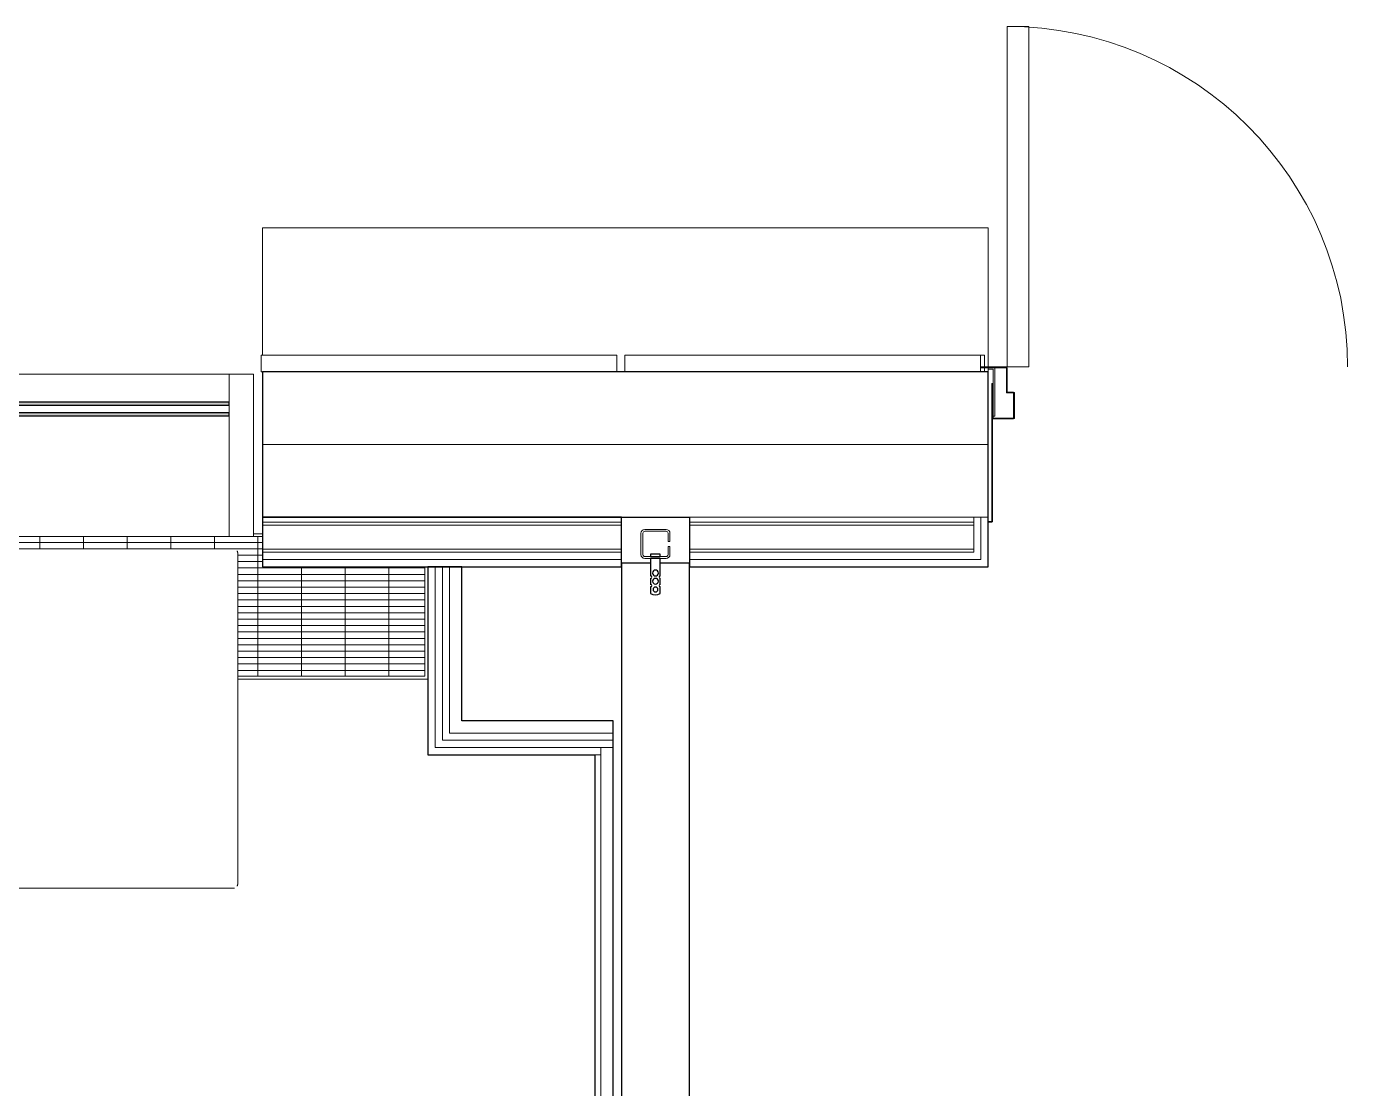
# Model space of a CAD drawing. Header units: millimetres. Extents: x 90978 to 295199, y -4084 to 97293.
# Drawn here: x 161074 to 163800, y 33225 to 35416 of the extents above; entities that cross this region are included whole.
import ezdxf

# ---------------------------------------------------------------- set-up
doc = ezdxf.new("R2010")
doc.units = ezdxf.units.MM
doc.header["$MEASUREMENT"] = 0
for name, color, linetype, lineweight in [('CSM-STL-XX-ZZ-M3-A-XXXX-00001_detached _19_04_21__rvt-1-Level 0$0$A-DETL-MEDM', 33, 'CONTINUOUS', 25), ('CSM-STL-XX-ZZ-M3-A-XXXX-00001_detached _19_04_21__rvt-1-Level 0$0$A-DOOR', 4, 'CONTINUOUS', 9), ('CSM-STL-XX-ZZ-M3-A-XXXX-00001_detached _19_04_21__rvt-1-Level 0$0$A-DOOR-FRAM', 4, 'CONTINUOUS', 18), ('CSM-STL-XX-ZZ-M3-A-XXXX-00001_detached _19_04_21__rvt-1-Level 0$0$A-GENM', 7, 'CONTINUOUS', 9), ('CSM-STL-XX-ZZ-M3-A-XXXX-00001_detached _19_04_21__rvt-1-Level 0$0$A-GLAZ-CURT', 7, 'CONTINUOUS', 9), ('CSM-STL-XX-ZZ-M3-A-XXXX-00001_detached _19_04_21__rvt-1-Level 0$0$A-GLAZ-CWMG', 7, 'CONTINUOUS', 9), ('CSM-STL-XX-ZZ-M3-A-XXXX-00001_detached _19_04_21__rvt-1-Level 0$0$A-WALL', 7, 'CONTINUOUS', 9), ('CSM-STL-XX-ZZ-M3-A-XXXX-00001_detached _19_04_21__rvt-1-Level 0$0$I-WALL', 7, 'CONTINUOUS', 9), ('CSM-STL-XX-ZZ-M3-A-XXXX-00001_detached _19_04_21__rvt-1-Level 0$0$S-COLS', 7, 'CONTINUOUS', 9), ('I-FURN', 8, 'CONTINUOUS', 9)]:
    doc.layers.add(name, color=color, linetype=linetype, lineweight=lineweight)

msp = doc.modelspace()

# ---------------------------------------------------------------- hatches: boundary and pattern name
at = {"layer": 'CSM-STL-XX-ZZ-M3-A-XXXX-00001_detached _19_04_21__rvt-1-Level 0$0$A-GENM'}
h = msp.add_hatch(dxfattribs=at)
h.set_pattern_fill('FP_27', color=256, style=0, pattern_type=2)
h.set_pattern_definition([(0, (159572.184, 34219.324), (0, 13.2), []), (90, (159572.18, 34219.32), (-90, 6e-15), [])])
h.paths.add_polyline_path([(160110.3, 34328.8), (160110.6, 34328.1), (160110.6, 34328.6)], flags=0)
h.paths.add_polyline_path([(160801.3, 34335.1), (160802.5, 34330.6), (160801.6, 34334.3)], flags=0)
h.paths.add_polyline_path([(161501.3, 34335.9), (161501.3, 34330.3), (161503.2, 34331.2), (161502, 34334.3)], flags=0)
h.paths.add_polyline_path([(161501.3, 34337.8), (161501.3, 34335.9), (161503.7, 34337.8), (161507.7, 34335.4), (161509.1, 34332.4), (161510, 34328.8), (161510.3, 34328.3), (161510.3, 34075.4), (161896.6, 34075.4), (161896.6, 34301.2), (161561.8, 34301.2), (161561.8, 34337.8), (161505.8, 34337.8)], flags=0)
h.paths.add_polyline_path([(157247.8, 34075.4), (157310.3, 34075.4), (157311.4, 34333.1), (157313.1, 34335.5), (157317, 34337.8), (157319.3, 34338.1), (158701.3, 34337.8), (158701.3, 34335.1), (158703.7, 34337.8), (158707.7, 34335.4), (158709.1, 34333.6), (158710.6, 34330), (158713.1, 34335.5), (158717, 34337.8), (158719.3, 34336.9), (158719.3, 34338.1), (160103.8, 34337.7), (160108.2, 34334.8), (160109.7, 34331.2), (160110.8, 34330.6), (160113, 34335.4), (160117, 34337.7), (160119.3, 34336.9), (160119.3, 34338.1), (160801.3, 34337.1), (160802, 34335.9), (160803.8, 34337.7), (160807.9, 34335.1), (160809.4, 34332.4), (160810.3, 34333.1), (160810.3, 34338.1), (161561.8, 34338.1), (161561.8, 34363.2), (157247.8, 34363), (157247.8, 34086.4)], flags=0)
h.paths.add_polyline_path([(160117, 34170.7), (160114.8, 34173.2), (160113, 34173), (160115.9, 34171.1)], flags=0)
h.paths.add_polyline_path([(160807.7, 34173), (160810, 34177), (160810.3, 34188.2), (160809.2, 34177), (160808.4, 34174.9)], flags=0)
h.paths.add_polyline_path([(160111.5, 34174.9), (160111.5, 34177.5), (160111, 34176.2)], flags=0)
h.paths.add_polyline_path([(160810.3, 34264.9), (160809.3, 34275), (160810.1, 34274.4), (160810.2, 34270.3)], flags=0)
h.paths.add_polyline_path([(160801.3, 34270.4), (160802.8, 34271.5), (160801.3, 34271.5), (160801.3, 34270.6)], flags=0)
h.paths.add_polyline_path([(160119.3, 34270.4), (160119, 34272.7), (160117.1, 34270.6)], flags=0)
h.paths.add_polyline_path([(160801.3, 34275), (160803.7, 34279.4), (160801.3, 34279.4), (160801.3, 34277.2)], flags=0)
h.paths.add_polyline_path([(160119.3, 34275), (160119.3, 34279.4), (160117.5, 34278.5), (160118.2, 34277.2)], flags=0)
h.paths.add_polyline_path([(160810.3, 34279), (160810, 34279.4), (160810, 34279.1)], flags=0)
h.paths.add_polyline_path([(160810.3, 34328.1), (160810, 34328.6), (160810, 34328.1)], flags=0)
at = {"layer": 'CSM-STL-XX-ZZ-M3-A-XXXX-00001_detached _19_04_21__rvt-1-Level 0$0$A-GLAZ-CURT'}
h = msp.add_hatch(color=256, dxfattribs=at)
h.paths.add_polyline_path([(161492.8, 34612.7), (161492.8, 34618.7), (160075.8, 34618.7), (160075.8, 34612.7), (161159.7, 34612.7)], flags=0)
h.paths.add_polyline_path([(161492.8, 34634.7), (161492.8, 34640.7), (160075.8, 34640.7), (160075.8, 34634.7), (161159.7, 34634.7)], flags=0)

# ---------------------------------------------------------------- linework, layer by layer
at = {"layer": 'CSM-STL-XX-ZZ-M3-A-XXXX-00001_detached _19_04_21__rvt-1-Level 0$0$A-DETL-MEDM', "lineweight": 30}
for p, q in [((162382.2, 34327.2), (162362.2, 34327.2)), ((162362.2, 34327.2), (162362.2, 34322.2)), ((162362.2, 34322.2), (162382.2, 34322.2)), ((162382.2, 34318.2), (162362.2, 34318.2)), ((162362.2, 34318.2), (162362.2, 34282.2)), ((162382.2, 34322.2), (162382.2, 34327.2)), ((162382.2, 34282.2), (162382.2, 34318.2)), ((162362.2, 34277.2), (162362.2, 34264.7)), ((162382.2, 34264.7), (162382.2, 34277.2)), ((162362.2, 34259.7), (162362.2, 34246.2)), ((162382.2, 34246.2), (162382.2, 34259.7))]:
    msp.add_line(p, q, dxfattribs=at)
for centre, radius, start, end in [((162372.2, 34288.2), 6, 90, 270), ((162372.2, 34288.2), 6, 270, 90), ((162362.2, 34279.7), 2.5, 270, 90), ((162362.2, 34262.2), 2.5, 270, 90), ((162372.2, 34271.2), 6, 90, 270), ((162372.2, 34271.2), 6, 270, 90), ((162382.2, 34279.7), 2.5, 90, 270), ((162382.2, 34262.2), 2.5, 90, 270), ((162372.2, 34261.4), 18.2, 236.6015, 303.3985), ((162372.2, 34254.2), 5, 90, 270), ((162372.2, 34254.2), 5, 270, 90)]:
    msp.add_arc(centre, radius, start, end, dxfattribs=at)
at = {"layer": 'CSM-STL-XX-ZZ-M3-A-XXXX-00001_detached _19_04_21__rvt-1-Level 0$0$A-DOOR', "lineweight": 20}
for p, q in [((163097.7, 35415.6), (163142.7, 35415.6)), ((163097.7, 34713.2), (163097.7, 35415.6)), ((163142.7, 35415.6), (163142.7, 34713.2)), ((163096.2, 34713.2), (163042.8, 34713.2)), ((163042.8, 34711.7), (163058.8, 34711.7)), ((163058.8, 34711.7), (163058.8, 34708.7)), ((163058.8, 34708.7), (163069.2, 34708.7)), ((163069.2, 34708.7), (163069.2, 34616.2)), ((163142.7, 34713.2), (163097.7, 34713.2)), ((163097.7, 34661.2), (163097.7, 34711.7)), ((163067.7, 34679), (163066.2, 34679)), ((163066.2, 34679), (163066.2, 34394.7)), ((163067.7, 34616.2), (163067.7, 34679)), ((163111.2, 34661.2), (163097.7, 34661.2)), ((163112.7, 34607.7), (163112.7, 34659.7)), ((163069.2, 34616.2), (163067.7, 34616.2)), ((163067.7, 34394.7), (163067.7, 34607.7)), ((163069.2, 34606.2), (163111.2, 34606.2)), ((163066.2, 34394.7), (163058.8, 34394.7)), ((163058.8, 34393.2), (163066.2, 34393.2))]:
    msp.add_line(p, q, dxfattribs=at)
at = {"layer": 'CSM-STL-XX-ZZ-M3-A-XXXX-00001_detached _19_04_21__rvt-1-Level 0$0$A-DOOR'}
msp.add_arc((163097.7, 34713.2), 702.4, 0, 90, dxfattribs=at)
at = {"layer": 'CSM-STL-XX-ZZ-M3-A-XXXX-00001_detached _19_04_21__rvt-1-Level 0$0$A-DOOR', "lineweight": 20}
for centre, start, end in [((163096.2, 34711.7), 0, 90), ((163111.2, 34659.7), 0, 90), ((163069.2, 34607.7), 180, 270), ((163111.2, 34607.7), 270, 0), ((163066.2, 34394.7), 270, 0)]:
    msp.add_arc(centre, 1.5, start, end, dxfattribs=at)
at = {"layer": 'CSM-STL-XX-ZZ-M3-A-XXXX-00001_detached _19_04_21__rvt-1-Level 0$0$A-DOOR-FRAM', "lineweight": 20}
for p, q in [((163096.2, 34711.7), (163058.8, 34711.7)), ((163072.2, 34711.7), (163072.2, 34612)), ((163096.2, 34659.7), (163096.2, 34711.7)), ((163111.2, 34659.7), (163096.2, 34659.7)), ((163111.2, 34607.7), (163111.2, 34659.7)), ((163067.7, 34607.7), (163067.7, 34616.2)), ((163069.2, 34616.2), (163069.2, 34607.7)), ((163072.2, 34612), (163069.2, 34612)), ((163069.2, 34607.7), (163111.2, 34607.7))]:
    msp.add_line(p, q, dxfattribs=at)
at = {"layer": 'CSM-STL-XX-ZZ-M3-A-XXXX-00001_detached _19_04_21__rvt-1-Level 0$0$A-GENM'}
for p, q in [((161542.8, 34369.2), (161561.8, 34369.2)), ((161561.8, 34363.2), (161542.8, 34363.2)), ((161896.6, 34075.4), (161896.6, 34301.2)), ((161510.3, 34075.4), (161896.6, 34075.4)), ((161902.6, 34069.4), (161510.3, 34069.4))]:
    msp.add_line(p, q, dxfattribs=at)
at = {"layer": 'CSM-STL-XX-ZZ-M3-A-XXXX-00001_detached _19_04_21__rvt-1-Level 0$0$A-GLAZ-CURT', "lineweight": 20}
for p, q in [((162292.8, 34737.2), (161558.8, 34737.2)), ((161558.8, 34737.2), (161558.8, 34703.2)), ((162292.8, 34703.2), (162292.8, 34737.2)), ((163042.8, 34737.2), (162308.8, 34737.2)), ((162308.8, 34737.2), (162308.8, 34703.2)), ((163042.8, 34703.2), (163042.8, 34737.2)), ((161558.8, 34703.2), (162292.8, 34703.2)), ((162308.8, 34703.2), (163042.8, 34703.2))]:
    msp.add_line(p, q, dxfattribs=at)
at = {"layer": 'CSM-STL-XX-ZZ-M3-A-XXXX-00001_detached _19_04_21__rvt-1-Level 0$0$A-GLAZ-CURT'}
for p in [(163042.8, 34737.2), (163050.8, 34703.2)]:
    msp.add_line(p, (163050.8, 34737.2), dxfattribs=at)
at = {"layer": 'CSM-STL-XX-ZZ-M3-A-XXXX-00001_detached _19_04_21__rvt-1-Level 0$0$A-GLAZ-CURT', "lineweight": 30}
for p, q in [((161492.8, 34640.7), (160075.8, 34640.7)), ((160075.8, 34634.7), (161492.8, 34634.7)), ((161492.8, 34618.7), (160075.8, 34618.7)), ((161492.8, 34634.7), (161492.8, 34640.7)), ((161492.8, 34612.7), (161492.8, 34618.7)), ((160075.8, 34612.7), (161492.8, 34612.7))]:
    msp.add_line(p, q, dxfattribs=at)
at = {"layer": 'CSM-STL-XX-ZZ-M3-A-XXXX-00001_detached _19_04_21__rvt-1-Level 0$0$A-GLAZ-CWMG'}
for p, q in [((161492.8, 34698.2), (160075.8, 34698.2)), ((161492.8, 34363.2), (160075.8, 34363.2))]:
    msp.add_line(p, q, dxfattribs=at)
at = {"layer": 'CSM-STL-XX-ZZ-M3-A-XXXX-00001_detached _19_04_21__rvt-1-Level 0$0$A-GLAZ-CWMG', "lineweight": 20, "extrusion": (0, 0, -1)}
for p, q in [((161542.8, 34698.2), (161492.8, 34698.2)), ((161492.8, 34698.2), (161492.8, 34363.2)), ((161542.8, 34363.2), (161542.8, 34698.2)), ((161492.8, 34363.2), (161542.8, 34363.2))]:
    msp.add_line(p, q, dxfattribs=at)
at = {"layer": 'CSM-STL-XX-ZZ-M3-A-XXXX-00001_detached _19_04_21__rvt-1-Level 0$0$A-WALL'}
for p, q in [((161561.8, 35000.2), (163058.8, 35000.2)), ((161561.8, 35000.2), (161561.8, 34737.2)), ((163058.8, 34703.2), (163058.8, 35000.2)), ((161561.8, 34553.2), (163058.8, 34553.2)), ((162442.2, 34403.2), (163028.8, 34403.2)), ((163028.8, 34403.2), (162442.2, 34403.2)), ((163028.8, 34403.2), (163043.8, 34403.2)), ((163043.8, 34403.2), (163028.8, 34403.2)), ((163028.8, 34393.2), (163028.8, 34403.2)), ((163043.8, 34403.2), (163058.8, 34403.2)), ((163058.8, 34403.2), (163043.8, 34403.2)), ((163043.8, 34316.2), (163043.8, 34403.2)), ((162302.2, 34393.2), (161561.8, 34393.2)), ((162302.2, 34387.2), (161561.8, 34387.2)), ((162442.2, 34393.2), (163028.8, 34393.2)), ((162442.2, 34387.2), (163028.8, 34387.2)), ((163028.8, 34387.2), (163028.8, 34393.2)), ((163028.8, 34337.2), (163028.8, 34387.2)), ((162302.2, 34337.2), (161561.8, 34337.2)), ((162302.2, 34331.2), (161561.8, 34331.2)), ((162302.2, 34316.2), (161561.8, 34316.2)), ((162442.2, 34337.2), (163028.8, 34337.2)), ((162442.2, 34331.2), (163028.8, 34331.2)), ((162442.2, 34316.2), (163043.8, 34316.2)), ((163028.8, 34331.2), (163028.8, 34337.2)), ((161917.6, 33983.1), (161917.6, 34301.2)), ((161932.6, 33983.1), (161932.6, 34301.2)), ((161947.6, 33983.1), (161947.6, 34301.2)), ((161917.6, 33943.1), (161917.6, 33983.1)), ((161932.6, 33958.1), (161932.6, 33983.1)), ((161947.6, 33958.1), (161947.6, 33983.1)), ((161917.6, 33928.1), (161917.6, 33943.1)), ((161932.6, 33943.1), (161932.6, 33958.1)), ((162284.7, 33943.1), (161932.6, 33943.1)), ((162284.7, 33958.1), (161947.6, 33958.1)), ((162259.7, 33928.1), (161917.6, 33928.1)), ((162259.7, 33913.1), (162247.2, 33913.1)), ((162284.7, 33928.1), (162259.7, 33928.1)), ((162259.7, 33928.1), (162284.7, 33928.1)), ((162259.7, 33928.1), (162259.7, 33913.1)), ((162259.7, 33913.1), (162259.7, 32400.7))]:
    msp.add_line(p, q, dxfattribs=at)
at = {"layer": 'CSM-STL-XX-ZZ-M3-A-XXXX-00001_detached _19_04_21__rvt-1-Level 0$0$A-WALL', "lineweight": 30}
for p, q in [((163058.8, 34703.2), (161561.8, 34703.2)), ((161561.8, 34703.2), (161561.8, 34403.2)), ((163058.8, 34403.2), (163058.8, 34703.2)), ((161561.8, 34403.2), (162442.2, 34403.2))]:
    msp.add_line(p, q, dxfattribs=at)
at = {"layer": 'CSM-STL-XX-ZZ-M3-A-XXXX-00001_detached _19_04_21__rvt-1-Level 0$0$I-WALL', "lineweight": 30}
for p, q in [((162302.2, 34403.2), (161561.8, 34403.2)), ((161561.8, 34403.2), (161561.8, 34301.2)), ((162302.2, 34301.2), (162302.2, 34403.2)), ((162442.2, 34403.2), (162442.2, 34301.2)), ((163058.8, 34301.2), (163058.8, 34403.2)), ((161561.8, 34301.2), (162302.2, 34301.2)), ((161902.6, 34301.2), (161902.6, 33983.1)), ((161972.6, 34301.2), (161902.6, 34301.2)), ((161972.6, 33983.1), (161972.6, 34301.2)), ((162302.2, 34308.2), (162302.2, 32400.7)), ((162362.2, 34308.2), (162302.2, 34308.2)), ((162442.2, 34308.2), (162382.2, 34308.2)), ((162442.2, 32400.7), (162442.2, 34308.2)), ((162442.2, 34301.2), (163058.8, 34301.2)), ((161902.6, 33983.1), (161902.6, 33928.1)), ((162284.7, 33983.1), (161972.6, 33983.1)), ((162284.7, 33928.1), (162284.7, 33983.1)), ((161902.6, 33928.1), (161902.6, 33913.1)), ((161902.6, 33913.1), (162247.2, 33913.1)), ((162247.2, 33913.1), (162247.2, 32400.7)), ((162284.7, 33913.1), (162284.7, 33928.1)), ((162284.7, 32400.7), (162284.7, 33913.1))]:
    msp.add_line(p, q, dxfattribs=at)
at = {"layer": 'CSM-STL-XX-ZZ-M3-A-XXXX-00001_detached _19_04_21__rvt-1-Level 0$0$S-COLS'}
for p, q in [((162342.2, 34370.2), (162342.2, 34326.2)), ((162346.2, 34326.2), (162346.2, 34370.2)), ((162394.2, 34378.2), (162350.2, 34378.2)), ((162350.2, 34374.2), (162394.2, 34374.2)), ((162398.2, 34370.2), (162398.2, 34353.2)), ((162402.2, 34353.2), (162402.2, 34370.2)), ((162398.2, 34353.2), (162402.2, 34353.2)), ((162398.2, 34343.2), (162398.2, 34326.2)), ((162402.2, 34343.2), (162398.2, 34343.2)), ((162402.2, 34326.2), (162402.2, 34343.2)), ((162362.2, 34322.2), (162350.2, 34322.2)), ((162350.2, 34318.2), (162362.2, 34318.2)), ((162394.2, 34322.2), (162382.2, 34322.2)), ((162382.2, 34318.2), (162394.2, 34318.2))]:
    msp.add_line(p, q, dxfattribs=at)
for centre, radius, start, end in [((162350.2, 34370.2), 8, 90, 180), ((162350.2, 34370.2), 4, 90, 180), ((162394.2, 34370.2), 8, 0, 90), ((162394.2, 34370.2), 4, 0, 90), ((162350.2, 34326.2), 8, 180, 270), ((162350.2, 34326.2), 4, 180, 270), ((162394.2, 34326.2), 4, 270, 0), ((162394.2, 34326.2), 8, 270, 0)]:
    msp.add_arc(centre, radius, start, end, dxfattribs=at)
at = {"layer": 'I-FURN'}
for p, q in [((161501.3, 34338.1), (160810.3, 34338.1)), ((161501.3, 34338.1), (161501.7, 34338.1)), ((161501.7, 34338.1), (161502.1, 34338)), ((161502.1, 34338), (161502.4, 34338)), ((161502.4, 34338), (161502.8, 34337.9)), ((161502.8, 34337.9), (161503.1, 34337.9)), ((161503.1, 34337.9), (161503.5, 34337.8)), ((161509.1, 34333.6), (161509.3, 34333.3)), ((161509.3, 34333.3), (161509.4, 34333)), ((161509.4, 34333), (161509.6, 34332.7)), ((161509.6, 34332.7), (161509.7, 34332.3)), ((161509.7, 34332.3), (161509.9, 34332)), ((161509.9, 34332), (161510, 34331.6)), ((161510, 34331.6), (161510.1, 34331.3)), ((161510.1, 34331.3), (161510.1, 34330.9)), ((161510.1, 34330.9), (161510.2, 34330.6)), ((161510.2, 34330.6), (161510.3, 34330.2)), ((161510.3, 34330.2), (161510.3, 34329.9)), ((161510.3, 34329.9), (161510.3, 34329.5)), ((161510.3, 34329.5), (161510.3, 34329.2)), ((161510.3, 34329.2), (161510.3, 34329.1)), ((161510.3, 34328.1), (161510.3, 34048.1)), ((161510.3, 34048.1), (161510.3, 33646.9)), ((160115.3, 33638.1), (161502.5, 33638.1)), ((160810.3, 33638.1), (161501.3, 33638.1)), ((161501.8, 33638.1), (161501.4, 33638.1)), ((161502.2, 33638.1), (161501.8, 33638.1)), ((161502.5, 33638.1), (161502.2, 33638.1)), ((161502.9, 33638.2), (161502.5, 33638.1)), ((161503.2, 33638.3), (161502.9, 33638.2)), ((161503.6, 33638.3), (161503.2, 33638.3)), ((161509.3, 33642.9), (161509.2, 33642.6)), ((161509.5, 33643.2), (161509.3, 33642.9)), ((161509.6, 33643.6), (161509.5, 33643.2)), ((161509.8, 33643.9), (161509.6, 33643.6)), ((161509.9, 33644.2), (161509.8, 33643.9)), ((161510, 33644.6), (161509.9, 33644.2)), ((161510.1, 33644.9), (161510, 33644.6)), ((161510.2, 33645.3), (161510.1, 33644.9)), ((161510.3, 33646), (161510.2, 33645.6)), ((161510.2, 33645.6), (161510.2, 33645.3)), ((161510.3, 33647.1), (161510.3, 33646.7)), ((161510.3, 33646.7), (161510.3, 33646.3)), ((161510.3, 33646.3), (161510.3, 33646))]:
    msp.add_line(p, q, dxfattribs=at)

doc.saveas('drawing.dxf')
